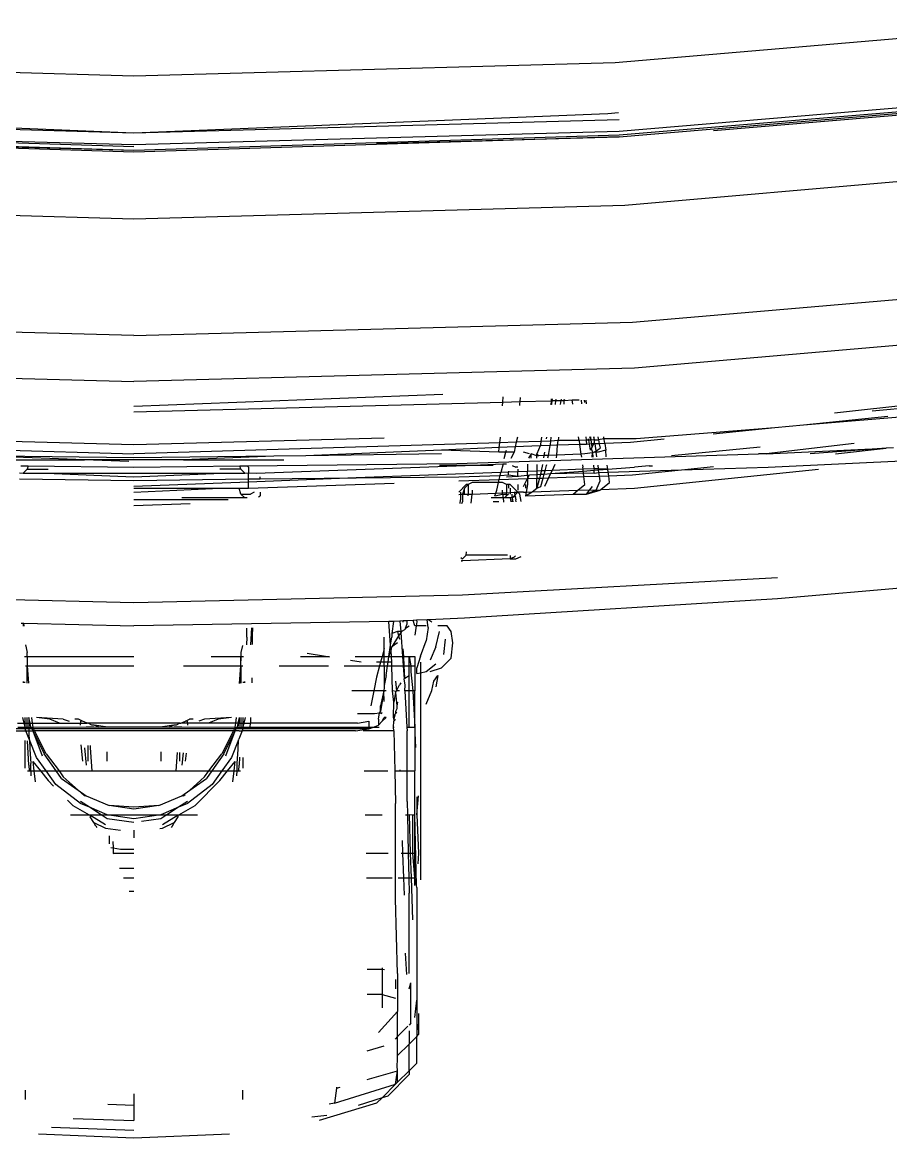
# Model space of a CAD drawing. Header units: millimetres. Extents: x -41292 to 298682, y -22072 to 33155.
# Drawn here: x 27136 to 27181.5, y -9827.9 to -9769.5 of the extents above; entities that cross this region are included whole.
import ezdxf

# ---------------------------------------------------------------- set-up
doc = ezdxf.new("R2010")
doc.units = ezdxf.units.MM

# ---------------------------------------------------------------- blocks, each defined once
blk = doc.blocks.new('rmfnasesx')
for p, q in [((54630.322, 5740.831), (54655.022, 5742.931)), ((54579.922, 5740.831), (54605.122, 5740.131)), ((54605.122, 5740.131), (54630.322, 5740.831)), ((54630.522, 5737.231), (54655.522, 5739.331)), ((54630.522, 5737.031), (54655.522, 5739.131)), ((54630.522, 5736.931), (54655.522, 5739.031)), ((54655.522, 5738.931), (54635.459, 5737.245)), ((54605.122, 5737.131), (54579.722, 5737.831)), ((54605.122, 5737.131), (54580.322, 5738.131)), ((54629.922, 5738.131), (54605.122, 5737.131)), ((54630.522, 5737.831), (54605.122, 5737.131)), ((54630.494, 5738.193), (54629.922, 5738.131)), ((54579.722, 5737.231), (54605.122, 5736.431)), ((54579.722, 5737.231), (54605.122, 5736.531)), ((54605.122, 5736.531), (54630.522, 5737.231)), ((54579.722, 5737.031), (54605.122, 5736.231)), ((54605.122, 5736.131), (54579.722, 5736.931)), ((54605.122, 5736.231), (54630.522, 5737.031)), ((54630.522, 5736.931), (54605.122, 5736.131)), ((54617.822, 5736.581), (54630.522, 5736.931)), ((54592.422, 5736.581), (54605.122, 5736.231)), ((54656.022, 5735.531), (54630.822, 5733.331)), ((54605.122, 5732.631), (54579.422, 5733.331)), ((54630.822, 5733.331), (54605.122, 5732.631)), ((54631.222, 5727.231), (54656.822, 5729.431)), ((54605.122, 5726.531), (54579.022, 5727.231)), ((54605.122, 5726.531), (54631.222, 5727.231)), ((54657.022, 5727.031), (54631.322, 5724.831)), ((54585.722, 5724.631), (54605.122, 5724.131)), ((54631.322, 5724.831), (54605.122, 5724.131)), ((54605.122, 5722.831), (54621.284, 5723.455)), ((54624.434, 5723.049), (54624.45, 5723.322)), ((54625.337, 5723.073), (54625.36, 5723.284)), ((54626.967, 5723.217), (54626.957, 5723.116)), ((54627.022, 5723.131), (54627.034, 5723.214)), ((54627.209, 5723.123), (54627.219, 5723.207)), ((54657.222, 5723.231), (54640.182, 5721.844)), ((54652.37, 5723.617), (54641.801, 5722.474)), ((54643.778, 5722.597), (54657.022, 5723.731)), ((54605.122, 5722.531), (54624.434, 5723.049)), ((54624.423, 5722.844), (54624.434, 5723.049)), ((54624.434, 5723.049), (54625.337, 5723.073)), ((54625.318, 5722.868), (54625.322, 5722.931)), ((54625.322, 5722.931), (54625.337, 5723.073)), ((54625.337, 5723.073), (54626.957, 5723.116)), ((54626.957, 5723.116), (54626.939, 5722.911)), ((54626.957, 5723.116), (54627.022, 5723.131)), ((54626.99, 5722.913), (54627.022, 5723.131)), ((54627.022, 5723.131), (54627.209, 5723.123)), ((54627.183, 5722.918), (54627.209, 5723.123)), ((54627.209, 5723.123), (54627.492, 5723.131)), ((54627.461, 5722.925), (54627.492, 5723.131)), ((54627.492, 5723.131), (54627.502, 5723.195)), ((54627.492, 5723.131), (54627.635, 5723.135)), ((54627.635, 5723.135), (54627.622, 5722.931)), ((54627.638, 5723.189), (54627.635, 5723.135)), ((54627.682, 5723.187), (54627.635, 5723.135)), ((54627.635, 5723.135), (54627.67, 5723.135)), ((54627.67, 5723.135), (54628.066, 5723.171)), ((54628.104, 5722.942), (54628.066, 5723.171)), ((54628.066, 5723.171), (54628.431, 5723.156)), ((54628.532, 5723.152), (54628.557, 5722.954)), ((54628.722, 5723.031), (54628.708, 5723.144)), ((54628.785, 5723.141), (54628.801, 5722.961)), ((54644.594, 5722.288), (54640.182, 5721.844)), ((54638.681, 5721.692), (54631.422, 5721.131)), ((54638.681, 5721.692), (54635.449, 5721.367)), ((54640.182, 5721.844), (54638.681, 5721.692)), ((54585.969, 5720.913), (54605.122, 5720.331)), ((54592.03, 5721.181), (54605.122, 5720.831)), ((54605.122, 5720.831), (54618.214, 5721.181)), ((54624.276, 5720.913), (54605.122, 5720.331)), ((54624.248, 5720.666), (54624.276, 5720.913)), ((54624.276, 5720.913), (54624.308, 5721.204)), ((54625.135, 5720.94), (54624.276, 5720.913)), ((54625.135, 5720.94), (54625.082, 5720.698)), ((54625.195, 5721.207), (54625.135, 5720.94)), ((54626.446, 5720.979), (54625.135, 5720.94)), ((54626.422, 5720.831), (54626.446, 5720.979)), ((54626.446, 5720.979), (54626.482, 5721.212)), ((54626.943, 5720.994), (54626.446, 5720.979)), ((54626.722, 5721.131), (54626.735, 5721.213)), ((54626.922, 5720.831), (54626.943, 5720.994)), ((54626.943, 5720.994), (54626.97, 5721.214)), ((54627.322, 5721.031), (54626.943, 5720.994)), ((54627.3, 5720.784), (54627.322, 5721.031)), ((54627.353, 5721.215), (54627.322, 5721.031)), ((54628.422, 5721.031), (54627.322, 5721.031)), ((54628.422, 5721.031), (54628.391, 5721.219)), ((54628.795, 5721.051), (54628.422, 5721.031)), ((54628.422, 5721.031), (54628.451, 5720.828)), ((54628.774, 5721.221), (54628.795, 5721.051)), ((54628.935, 5721.055), (54628.795, 5721.051)), ((54628.795, 5721.051), (54628.822, 5720.831)), ((54628.935, 5721.055), (54628.922, 5721.131)), ((54629.04, 5721.058), (54628.935, 5721.055)), ((54628.969, 5720.848), (54628.935, 5721.055)), ((54629.04, 5721.058), (54628.986, 5721.221)), ((54629.019, 5721.222), (54629.04, 5721.058)), ((54629.207, 5721.063), (54629.04, 5721.058)), ((54629.04, 5721.058), (54629.067, 5720.852)), ((54629.222, 5720.931), (54629.185, 5720.856)), ((54629.188, 5721.222), (54629.207, 5721.063)), ((54629.207, 5721.063), (54629.223, 5721.222)), ((54629.207, 5721.063), (54629.434, 5721.07)), ((54629.207, 5721.063), (54629.222, 5720.931)), ((54629.271, 5720.86), (54629.222, 5720.931)), ((54629.475, 5720.867), (54629.271, 5720.86)), ((54629.404, 5721.223), (54629.434, 5721.07)), ((54629.722, 5721.131), (54629.434, 5721.07)), ((54629.434, 5721.07), (54629.475, 5720.867)), ((54629.772, 5720.879), (54629.475, 5720.867)), ((54629.475, 5720.867), (54629.522, 5720.631)), ((54629.722, 5721.131), (54629.722, 5721.224)), ((54631.422, 5721.131), (54629.722, 5721.131)), ((54629.743, 5721.08), (54629.722, 5721.131)), ((54629.772, 5720.879), (54629.743, 5721.08)), ((54631.122, 5720.931), (54629.772, 5720.879)), ((54629.772, 5720.879), (54629.822, 5720.531)), ((54632.879, 5721.108), (54631.122, 5720.931)), ((54642.828, 5720.87), (54638.222, 5720.338)), ((54621.222, 5720.531), (54614.122, 5720.231)), ((54621.222, 5720.331), (54614.122, 5720.231)), ((54624.248, 5720.666), (54621.222, 5720.531)), ((54624.222, 5720.431), (54621.222, 5720.531)), ((54622.022, 5719.838), (54637.819, 5720.33)), ((54624.222, 5720.431), (54624.248, 5720.666)), ((54624.597, 5720.431), (54624.222, 5720.431)), ((54625.082, 5720.698), (54624.248, 5720.666)), ((54624.511, 5720.084), (54624.597, 5720.431)), ((54624.597, 5720.431), (54624.622, 5720.531)), ((54625.022, 5720.431), (54624.597, 5720.431)), ((54625.022, 5720.431), (54624.852, 5720.09)), ((54625.082, 5720.698), (54625.022, 5720.431)), ((54626.389, 5720.749), (54625.082, 5720.698)), ((54625.822, 5720.331), (54625.522, 5720.431)), ((54625.922, 5720.331), (54625.773, 5720.107)), ((54626.222, 5720.231), (54625.922, 5720.331)), ((54625.922, 5720.11), (54625.922, 5720.331)), ((54626.389, 5720.749), (54626.222, 5720.331)), ((54626.222, 5720.231), (54626.222, 5720.331)), ((54626.222, 5720.331), (54626.322, 5720.231)), ((54626.422, 5720.831), (54626.389, 5720.749)), ((54626.911, 5720.769), (54626.389, 5720.749)), ((54626.622, 5720.431), (54626.588, 5720.242)), ((54626.817, 5720.251), (54626.911, 5720.769)), ((54626.911, 5720.769), (54626.922, 5720.831)), ((54627.3, 5720.784), (54626.911, 5720.769)), ((54627.253, 5720.27), (54627.3, 5720.784)), ((54628.523, 5720.322), (54627.253, 5720.27)), ((54628.451, 5720.828), (54627.3, 5720.784)), ((54628.822, 5720.831), (54628.451, 5720.828)), ((54628.451, 5720.828), (54628.523, 5720.322)), ((54628.722, 5720.331), (54628.523, 5720.322)), ((54628.523, 5720.322), (54628.547, 5720.159)), ((54629.126, 5720.388), (54628.722, 5720.331)), ((54628.969, 5720.848), (54628.822, 5720.831)), ((54629.067, 5720.852), (54628.969, 5720.848)), ((54629.022, 5720.531), (54628.969, 5720.848)), ((54629.062, 5720.611), (54629.022, 5720.531)), ((54629.091, 5720.669), (54629.062, 5720.611)), ((54629.062, 5720.611), (54629.122, 5720.431)), ((54629.185, 5720.856), (54629.067, 5720.852)), ((54629.067, 5720.852), (54629.091, 5720.669)), ((54629.185, 5720.856), (54629.091, 5720.669)), ((54629.117, 5720.169), (54629.126, 5720.388)), ((54629.122, 5720.431), (54629.126, 5720.388)), ((54629.222, 5720.431), (54629.126, 5720.388)), ((54629.126, 5720.388), (54629.146, 5720.17)), ((54629.271, 5720.86), (54629.185, 5720.856)), ((54629.222, 5720.431), (54629.318, 5720.495)), ((54629.328, 5720.417), (54629.222, 5720.431)), ((54629.318, 5720.495), (54629.271, 5720.86)), ((54629.318, 5720.495), (54629.522, 5720.631)), ((54629.328, 5720.417), (54629.318, 5720.495)), ((54629.422, 5720.431), (54629.328, 5720.417)), ((54629.36, 5720.174), (54629.328, 5720.417)), ((54629.822, 5720.531), (54629.422, 5720.431)), ((54629.846, 5720.183), (54629.822, 5720.531)), ((54633.268, 5720.246), (54637.906, 5720.712)), ((54638.222, 5720.338), (54637.819, 5720.33)), ((54638.222, 5720.338), (54644.508, 5720.637)), ((54638.322, 5719.638), (54653.122, 5720.338)), ((54644.508, 5720.637), (54640.517, 5720.338)), ((54641.842, 5720.338), (54644.508, 5720.637)), ((54644.886, 5720.655), (54644.508, 5720.637)), ((54597.272, 5720.031), (54602.522, 5720.031)), ((54605.122, 5720.131), (54597.81, 5720.212)), ((54602.522, 5720.031), (54597.81, 5720.212)), ((54599.199, 5719.708), (54599.58, 5719.703)), ((54599.58, 5719.703), (54599.522, 5719.531)), ((54599.58, 5719.703), (54605.122, 5719.638)), ((54604.856, 5719.941), (54602.522, 5720.031)), ((54607.722, 5720.031), (54602.522, 5720.031)), ((54612.435, 5720.212), (54605.122, 5720.131)), ((54605.122, 5719.638), (54610.665, 5719.703)), ((54612.435, 5720.212), (54607.722, 5720.031)), ((54607.722, 5720.031), (54612.972, 5720.031)), ((54610.665, 5719.703), (54611.045, 5719.708)), ((54610.722, 5719.531), (54610.665, 5719.703)), ((54611.045, 5719.708), (54622.022, 5719.838)), ((54611.122, 5719.631), (54611.045, 5719.708)), ((54611.522, 5719.331), (54622.455, 5719.731)), ((54614.122, 5720.231), (54612.435, 5720.212)), ((54622.455, 5719.731), (54621.122, 5719.731)), ((54622.455, 5719.731), (54624.442, 5719.808)), ((54623.922, 5719.731), (54622.455, 5719.731)), ((54624.442, 5719.808), (54624.331, 5719.364)), ((54624.442, 5719.808), (54624.627, 5719.806)), ((54624.922, 5719.731), (54625.122, 5719.631)), ((54625.722, 5719.792), (54625.722, 5719.417)), ((54626.222, 5720.116), (54626.222, 5720.231)), ((54626.322, 5720.231), (54626.222, 5720.231)), ((54626.222, 5719.786), (54626.222, 5719.436)), ((54626.588, 5720.242), (54626.322, 5720.231)), ((54626.504, 5719.783), (54626.443, 5719.445)), ((54626.588, 5720.242), (54626.566, 5720.122)), ((54626.817, 5720.251), (54626.588, 5720.242)), ((54626.646, 5719.452), (54626.722, 5719.731)), ((54626.722, 5719.731), (54626.731, 5719.78)), ((54626.794, 5720.126), (54626.817, 5720.251)), ((54627.253, 5720.27), (54626.817, 5720.251)), ((54627.15, 5719.775), (54627.008, 5719.466)), ((54627.241, 5720.134), (54627.253, 5720.27)), ((54628.604, 5719.757), (54628.622, 5719.631)), ((54629.184, 5719.75), (54629.202, 5719.55)), ((54629.44, 5719.559), (54629.416, 5719.747)), ((54629.931, 5719.534), (54629.904, 5719.741)), ((54632.097, 5719.714), (54631.322, 5719.631)), ((54632.097, 5719.714), (54632.276, 5719.712)), ((54599.122, 5719.338), (54599.322, 5719.331)), ((54599.522, 5719.531), (54599.322, 5719.331)), ((54599.322, 5719.331), (54600.522, 5719.331)), ((54599.522, 5719.531), (54600.622, 5719.531)), ((54600.522, 5719.331), (54605.122, 5719.131)), ((54600.522, 5719.331), (54609.722, 5719.331)), ((54605.122, 5719.131), (54609.722, 5719.331)), ((54610.722, 5719.531), (54609.622, 5719.531)), ((54609.722, 5719.331), (54610.922, 5719.331)), ((54610.722, 5719.531), (54610.922, 5719.331)), ((54610.922, 5719.331), (54611.122, 5719.338)), ((54611.122, 5719.631), (54611.122, 5719.338)), ((54611.122, 5719.338), (54611.522, 5719.331)), ((54611.122, 5719.031), (54611.122, 5719.338)), ((54611.722, 5719.031), (54611.722, 5719.131)), ((54624.331, 5719.364), (54616.753, 5719.075)), ((54616.753, 5719.075), (54622.122, 5719.138)), ((54622.122, 5719.138), (54624.291, 5719.205)), ((54624.237, 5718.99), (54624.291, 5719.205)), ((54624.291, 5719.205), (54624.331, 5719.364)), ((54624.291, 5719.205), (54624.722, 5719.231)), ((54624.722, 5719.379), (54624.331, 5719.364)), ((54624.622, 5719.131), (54625.222, 5719.176)), ((54624.722, 5719.431), (54624.722, 5719.379)), ((54625.222, 5719.398), (54624.722, 5719.379)), ((54624.722, 5719.231), (54624.722, 5719.379)), ((54624.722, 5719.231), (54625.222, 5719.176)), ((54625.222, 5719.631), (54625.122, 5719.631)), ((54625.222, 5719.531), (54625.222, 5719.398)), ((54625.722, 5719.417), (54625.222, 5719.398)), ((54625.222, 5719.176), (54625.222, 5719.398)), ((54625.222, 5719.176), (54625.722, 5719.214)), ((54625.222, 5719.176), (54625.222, 5719.131)), ((54626.222, 5719.436), (54625.722, 5719.417)), ((54625.722, 5719.214), (54625.722, 5719.417)), ((54625.722, 5719.214), (54625.822, 5719.231)), ((54625.722, 5719.214), (54625.722, 5719.131)), ((54625.722, 5719.131), (54625.728, 5719.041)), ((54625.728, 5719.041), (54625.822, 5719.231)), ((54625.822, 5719.231), (54626.222, 5719.252)), ((54626.443, 5719.445), (54626.222, 5719.436)), ((54626.222, 5719.436), (54626.222, 5719.252)), ((54626.222, 5719.252), (54626.406, 5719.266)), ((54626.222, 5719.252), (54626.222, 5719.058)), ((54626.406, 5719.266), (54626.355, 5719.063)), ((54626.422, 5719.331), (54626.406, 5719.266)), ((54626.406, 5719.266), (54626.6, 5719.281)), ((54626.443, 5719.445), (54626.422, 5719.331)), ((54626.646, 5719.452), (54626.443, 5719.445)), ((54626.542, 5719.069), (54626.6, 5719.281)), ((54626.6, 5719.281), (54626.646, 5719.452)), ((54626.6, 5719.281), (54626.934, 5719.306)), ((54627.008, 5719.466), (54626.646, 5719.452)), ((54626.934, 5719.306), (54626.829, 5719.079)), ((54626.829, 5719.079), (54628.676, 5719.143)), ((54627.008, 5719.466), (54626.934, 5719.306)), ((54626.934, 5719.306), (54628.644, 5719.436)), ((54626.934, 5719.306), (54628.655, 5719.339)), ((54628.634, 5719.528), (54627.008, 5719.466)), ((54628.634, 5719.528), (54628.622, 5719.631)), ((54629.202, 5719.55), (54628.634, 5719.528)), ((54628.644, 5719.436), (54628.634, 5719.528)), ((54628.644, 5719.436), (54629.209, 5719.479)), ((54628.655, 5719.339), (54628.644, 5719.436)), ((54628.676, 5719.143), (54628.655, 5719.339)), ((54628.655, 5719.339), (54629.222, 5719.331)), ((54628.676, 5719.143), (54629.491, 5719.171)), ((54628.722, 5718.731), (54628.676, 5719.143)), ((54629.44, 5719.559), (54629.202, 5719.55)), ((54629.202, 5719.55), (54629.209, 5719.479)), ((54629.209, 5719.479), (54629.448, 5719.497)), ((54629.222, 5719.331), (54629.209, 5719.479)), ((54629.222, 5719.331), (54629.466, 5719.364)), ((54629.448, 5719.497), (54629.44, 5719.559)), ((54629.931, 5719.534), (54629.44, 5719.559)), ((54629.448, 5719.497), (54629.931, 5719.534)), ((54629.466, 5719.364), (54629.448, 5719.497)), ((54629.466, 5719.364), (54629.951, 5719.379)), ((54629.491, 5719.171), (54629.466, 5719.364)), ((54629.491, 5719.171), (54629.976, 5719.188)), ((54629.522, 5718.931), (54629.491, 5719.171)), ((54629.931, 5719.534), (54631.088, 5719.622)), ((54629.951, 5719.379), (54629.931, 5719.534)), ((54629.951, 5719.379), (54633.784, 5719.498)), ((54629.976, 5719.188), (54629.951, 5719.379)), ((54629.976, 5719.188), (54631.222, 5719.231)), ((54630.022, 5718.831), (54629.976, 5719.188)), ((54631.088, 5719.622), (54631.322, 5719.631)), ((54631.222, 5719.231), (54633.784, 5719.498)), ((54631.322, 5718.531), (54640.96, 5719.532)), ((54633.784, 5719.498), (54635.464, 5719.673)), ((54633.784, 5719.498), (54638.322, 5719.638)), ((54599.122, 5719.031), (54605.122, 5718.938)), ((54605.122, 5718.938), (54611.122, 5719.031)), ((54611.122, 5718.86), (54605.122, 5718.631)), ((54605.122, 5718.331), (54609.622, 5718.531)), ((54605.122, 5718.531), (54609.622, 5718.531)), ((54609.622, 5718.531), (54610.622, 5718.531)), ((54610.722, 5718.231), (54610.622, 5718.531)), ((54610.622, 5718.531), (54611.122, 5718.531)), ((54616.753, 5719.075), (54611.122, 5718.86)), ((54611.122, 5718.86), (54611.122, 5719.031)), ((54611.122, 5719.031), (54611.722, 5719.031)), ((54611.122, 5718.531), (54611.122, 5718.86)), ((54611.122, 5718.531), (54618.751, 5718.801)), ((54611.722, 5719.031), (54616.753, 5719.075)), ((54622.122, 5718.917), (54624.237, 5718.99)), ((54622.522, 5718.731), (54622.122, 5718.331)), ((54622.422, 5718.531), (54622.322, 5718.231)), ((54622.422, 5718.531), (54622.622, 5718.731)), ((54622.422, 5718.231), (54622.422, 5718.531)), ((54622.622, 5718.731), (54622.522, 5718.731)), ((54622.822, 5718.831), (54622.622, 5718.731)), ((54622.622, 5718.731), (54622.622, 5718.232)), ((54624.202, 5718.831), (54622.822, 5718.831)), ((54624.122, 5718.431), (54624.202, 5718.831)), ((54624.202, 5718.831), (54624.222, 5718.931)), ((54624.422, 5718.831), (54624.202, 5718.831)), ((54624.222, 5718.931), (54624.237, 5718.99)), ((54624.237, 5718.99), (54625.728, 5719.041)), ((54624.622, 5718.731), (54624.422, 5718.831)), ((54624.722, 5718.731), (54624.622, 5718.731)), ((54624.622, 5718.731), (54624.622, 5718.301)), ((54624.722, 5718.731), (54624.722, 5718.531)), ((54624.822, 5718.731), (54624.722, 5718.731)), ((54625.222, 5718.331), (54624.822, 5718.731)), ((54624.822, 5718.531), (54624.822, 5718.307)), ((54625.222, 5718.731), (54625.222, 5718.431)), ((54625.522, 5718.631), (54625.728, 5719.041)), ((54625.622, 5718.731), (54625.622, 5718.531)), ((54625.722, 5718.731), (54625.657, 5718.336)), ((54625.728, 5719.041), (54625.722, 5718.731)), ((54625.728, 5719.041), (54626.222, 5719.058)), ((54625.968, 5718.347), (54626.222, 5718.531)), ((54626.355, 5719.063), (54626.222, 5718.531)), ((54626.222, 5719.058), (54626.355, 5719.063)), ((54626.222, 5718.531), (54626.222, 5719.058)), ((54626.222, 5718.531), (54626.422, 5718.631)), ((54626.355, 5719.063), (54626.542, 5719.069)), ((54626.422, 5718.631), (54626.542, 5719.069)), ((54626.542, 5719.069), (54626.829, 5719.079)), ((54626.829, 5719.079), (54626.622, 5718.631)), ((54628.36, 5718.429), (54628.722, 5718.731)), ((54628.987, 5718.451), (54629.122, 5718.631)), ((54629.322, 5718.431), (54629.522, 5718.931)), ((54629.572, 5718.471), (54630.022, 5718.831)), ((54629.572, 5718.471), (54631.322, 5718.531)), ((54610.922, 5718.031), (54607.622, 5718.031)), ((54610.722, 5718.231), (54610.922, 5718.031)), ((54610.722, 5718.231), (54611.222, 5718.231)), ((54611.051, 5718.031), (54610.922, 5718.031)), ((54611.422, 5718.331), (54611.222, 5718.231)), ((54611.64, 5718.09), (54611.722, 5718.131)), ((54611.722, 5718.331), (54611.722, 5718.131)), ((54622.122, 5718.215), (54622.222, 5718.218)), ((54622.222, 5718.331), (54622.222, 5718.218)), ((54622.222, 5718.218), (54622.322, 5718.231)), ((54622.222, 5718.218), (54622.222, 5717.931)), ((54622.322, 5718.231), (54622.422, 5718.231)), ((54622.322, 5718.231), (54622.322, 5717.831)), ((54622.422, 5718.231), (54622.622, 5718.232)), ((54622.622, 5718.131), (54622.622, 5718.232)), ((54622.622, 5718.232), (54622.822, 5718.231)), ((54622.778, 5717.758), (54622.822, 5718.231)), ((54622.822, 5718.431), (54622.822, 5718.231)), ((54622.822, 5718.231), (54624.073, 5718.282)), ((54624.447, 5718.031), (54623.822, 5718.031)), ((54624.022, 5718.131), (54624.073, 5718.282)), ((54624.022, 5718.131), (54624.422, 5718.231)), ((54624.073, 5718.282), (54624.122, 5718.431)), ((54624.073, 5718.282), (54624.422, 5718.294)), ((54624.422, 5718.294), (54624.422, 5718.431)), ((54624.422, 5718.294), (54624.622, 5718.301)), ((54624.422, 5718.231), (54624.422, 5718.294)), ((54624.422, 5718.231), (54624.622, 5718.216)), ((54624.422, 5718.231), (54624.447, 5718.031)), ((54624.522, 5718.031), (54624.447, 5718.031)), ((54624.447, 5718.031), (54624.475, 5717.81)), ((54624.622, 5718.131), (54624.522, 5718.031)), ((54624.822, 5718.031), (54624.522, 5718.031)), ((54624.622, 5718.301), (54624.822, 5718.307)), ((54624.622, 5718.216), (54624.622, 5718.301)), ((54624.722, 5718.231), (54624.622, 5718.131)), ((54624.622, 5718.216), (54624.722, 5718.231)), ((54624.622, 5718.131), (54624.622, 5718.216)), ((54624.822, 5718.307), (54625.022, 5718.331)), ((54624.822, 5718.307), (54624.822, 5718.231)), ((54624.822, 5718.031), (54624.846, 5717.821)), ((54624.922, 5718.031), (54624.822, 5718.031)), ((54624.922, 5718.031), (54624.922, 5718.231)), ((54624.922, 5718.031), (54625.062, 5718.171)), ((54625.078, 5718.109), (54624.922, 5718.031)), ((54624.922, 5718.031), (54624.922, 5717.831)), ((54624.922, 5718.031), (54624.955, 5717.825)), ((54625.022, 5718.331), (54625.062, 5718.171)), ((54625.022, 5718.331), (54625.222, 5718.331)), ((54625.062, 5718.171), (54625.222, 5718.331)), ((54625.062, 5718.171), (54625.078, 5718.109)), ((54625.122, 5718.131), (54625.078, 5718.109)), ((54625.078, 5718.109), (54625.122, 5717.931)), ((54625.522, 5718.331), (54625.222, 5718.331)), ((54625.322, 5718.231), (54625.222, 5718.331)), ((54625.401, 5717.838), (54625.322, 5718.231)), ((54625.522, 5718.331), (54625.657, 5718.336)), ((54625.622, 5718.131), (54625.968, 5718.347)), ((54625.657, 5718.336), (54625.622, 5718.131)), ((54625.622, 5718.131), (54628.122, 5718.231)), ((54625.657, 5718.336), (54625.968, 5718.347)), ((54625.968, 5718.347), (54628.36, 5718.429)), ((54628.122, 5718.231), (54628.36, 5718.429)), ((54628.122, 5718.231), (54628.822, 5718.231)), ((54628.36, 5718.429), (54628.987, 5718.451)), ((54628.822, 5718.231), (54628.987, 5718.451)), ((54628.822, 5718.231), (54629.522, 5718.431)), ((54629.322, 5718.431), (54628.822, 5718.231)), ((54628.987, 5718.451), (54629.322, 5718.431)), ((54629.322, 5718.431), (54629.522, 5718.431)), ((54629.522, 5718.431), (54629.572, 5718.471)), ((54610.051, 5717.931), (54605.122, 5717.931)), ((54605.122, 5717.631), (54608.061, 5717.732)), ((54622.201, 5717.74), (54622.222, 5717.931)), ((54622.285, 5717.743), (54622.322, 5717.831)), ((54624.222, 5717.831), (54623.922, 5717.831)), ((54625.13, 5717.83), (54625.122, 5717.931)), ((54622.322, 5714.831), (54622.522, 5715.031)), ((54622.522, 5715.031), (54622.539, 5715.211)), ((54624.678, 5715.031), (54622.522, 5715.031)), ((54622.236, 5714.917), (54622.322, 5714.831)), ((54622.243, 5714.771), (54622.322, 5714.731)), ((54622.244, 5714.732), (54622.322, 5714.731)), ((54624.822, 5714.831), (54622.322, 5714.731)), ((54624.822, 5715.019), (54624.822, 5714.831)), ((54625.022, 5714.931), (54624.822, 5714.831)), ((54624.822, 5714.831), (54625.122, 5714.831)), ((54625.088, 5714.996), (54625.022, 5714.931)), ((54625.122, 5714.831), (54625.4, 5714.97)), ((54653.622, 5714.038), (54638.822, 5712.738)), ((54638.822, 5713.838), (54622.322, 5712.938)), ((54605.122, 5712.538), (54587.922, 5712.938)), ((54622.322, 5712.938), (54605.122, 5712.538)), ((54638.822, 5712.738), (54622.422, 5711.738)), ((54618.471, 5711.555), (54605.122, 5711.338)), ((54618.714, 5711.566), (54618.471, 5711.555)), ((54618.559, 5710.316), (54618.471, 5711.555)), ((54618.714, 5711.566), (54618.622, 5710.938)), ((54619.048, 5711.582), (54618.714, 5711.566)), ((54619.222, 5711.59), (54619.048, 5711.582)), ((54619.048, 5711.582), (54619.089, 5711.031)), ((54619.422, 5711.599), (54619.222, 5711.59)), ((54619.222, 5711.531), (54619.222, 5711.59)), ((54619.73, 5711.613), (54619.422, 5711.599)), ((54619.422, 5711.438), (54619.422, 5711.599)), ((54619.912, 5711.622), (54619.73, 5711.613)), ((54619.822, 5711.338), (54619.73, 5711.613)), ((54619.922, 5711.538), (54619.894, 5711.338)), ((54620.471, 5711.648), (54619.912, 5711.622)), ((54619.912, 5711.622), (54619.922, 5711.538)), ((54620.552, 5711.651), (54620.471, 5711.648)), ((54620.522, 5711.238), (54620.471, 5711.648)), ((54622.422, 5711.738), (54620.552, 5711.651)), ((54620.552, 5711.651), (54620.722, 5711.538)), ((54599.222, 5711.474), (54599.322, 5711.472)), ((54599.322, 5711.472), (54599.322, 5711.319)), ((54599.322, 5711.472), (54599.362, 5711.471)), ((54599.374, 5711.31), (54599.362, 5711.471)), ((54599.362, 5711.471), (54605.122, 5711.338)), ((54611.022, 5710.731), (54611.022, 5711.211)), ((54611.267, 5711.222), (54611.227, 5710.345)), ((54611.322, 5710.831), (54611.347, 5711.226)), ((54618.922, 5711.038), (54618.622, 5710.938)), ((54618.622, 5710.938), (54618.622, 5710.738)), ((54619.089, 5711.031), (54618.922, 5711.038)), ((54618.922, 5711.038), (54618.979, 5710.809)), ((54619.092, 5710.989), (54618.979, 5710.809)), ((54619.122, 5711.038), (54619.089, 5711.031)), ((54619.089, 5711.031), (54619.092, 5710.989)), ((54619.122, 5711.038), (54619.092, 5710.989)), ((54619.092, 5710.989), (54619.185, 5709.731)), ((54619.322, 5711.138), (54619.122, 5711.038)), ((54619.322, 5711.138), (54619.345, 5711.205)), ((54619.345, 5711.205), (54619.422, 5711.438)), ((54619.345, 5711.205), (54619.522, 5711.338)), ((54619.894, 5711.338), (54619.822, 5711.338)), ((54619.894, 5711.338), (54619.822, 5710.838)), ((54620.422, 5711.338), (54619.894, 5711.338)), ((54620.522, 5711.238), (54620.422, 5710.538)), ((54620.922, 5710.238), (54621.122, 5711.038)), ((54621.522, 5711.338), (54621.022, 5711.338)), ((54621.722, 5711.038), (54621.522, 5711.338)), ((54621.822, 5710.438), (54621.722, 5711.038)), ((54611.022, 5710.731), (54611.004, 5710.34)), ((54611.322, 5710.347), (54611.322, 5710.831)), ((54618.222, 5710.138), (54618.222, 5710.731)), ((54618.559, 5710.316), (54618.622, 5710.738)), ((54618.979, 5710.809), (54618.622, 5710.238)), ((54618.922, 5710.438), (54618.622, 5710.238)), ((54618.979, 5710.809), (54619.022, 5710.638)), ((54620.122, 5709.738), (54620.422, 5710.538)), ((54621.422, 5710.638), (54621.322, 5709.838)), ((54621.722, 5709.638), (54621.822, 5710.438)), ((54599.436, 5710.336), (54599.522, 5709.931)), ((54599.522, 5709.731), (54599.522, 5709.931)), ((54610.806, 5710.298), (54610.722, 5709.931)), ((54610.722, 5709.931), (54610.722, 5709.731)), ((54615.147, 5709.731), (54614.185, 5709.885)), ((54618.222, 5710.138), (54618.114, 5709.731)), ((54618.222, 5709.731), (54618.222, 5710.138)), ((54618.471, 5709.731), (54618.559, 5710.316)), ((54618.471, 5709.731), (54618.58, 5710.025)), ((54618.58, 5710.025), (54618.559, 5710.316)), ((54618.58, 5710.025), (54618.622, 5710.238)), ((54618.601, 5709.731), (54618.58, 5710.025)), ((54619.243, 5709.731), (54619.222, 5710.131)), ((54620.922, 5710.238), (54620.622, 5709.538)), ((54599.383, 5709.731), (54599.522, 5709.731)), ((54599.433, 5709.231), (54599.522, 5709.231)), ((54599.522, 5709.731), (54599.522, 5709.231)), ((54599.522, 5709.731), (54605.122, 5709.731)), ((54599.522, 5709.231), (54599.591, 5708.338)), ((54599.522, 5708.338), (54599.522, 5709.231)), ((54599.522, 5709.231), (54605.122, 5709.231)), ((54607.712, 5709.231), (54610.692, 5709.231)), ((54609.162, 5709.731), (54610.722, 5709.731)), ((54610.652, 5708.315), (54610.722, 5709.231)), ((54610.692, 5709.231), (54610.652, 5708.315)), ((54610.722, 5709.731), (54610.692, 5709.231)), ((54610.692, 5709.231), (54610.722, 5709.231)), ((54610.722, 5709.231), (54610.722, 5709.731)), ((54610.722, 5709.731), (54610.862, 5709.731)), ((54610.722, 5709.231), (54610.722, 5708.338)), ((54610.722, 5709.231), (54610.812, 5709.231)), ((54612.721, 5709.231), (54615.302, 5709.231)), ((54613.84, 5709.731), (54615.147, 5709.731)), ((54615.348, 5709.699), (54615.147, 5709.731)), ((54615.147, 5709.731), (54615.352, 5709.731)), ((54616.134, 5709.231), (54617.98, 5709.231)), ((54617.022, 5709.431), (54616.466, 5709.52)), ((54616.709, 5709.731), (54618.114, 5709.731)), ((54618.034, 5709.431), (54617.822, 5709.431)), ((54617.98, 5709.231), (54617.822, 5708.638)), ((54618.034, 5709.431), (54617.98, 5709.231)), ((54617.98, 5709.231), (54618.222, 5709.231)), ((54618.114, 5709.731), (54618.034, 5709.431)), ((54618.222, 5709.431), (54618.034, 5709.431)), ((54618.114, 5709.731), (54618.222, 5709.731)), ((54618.222, 5709.431), (54618.222, 5709.731)), ((54618.222, 5709.731), (54618.471, 5709.731)), ((54618.222, 5709.231), (54618.222, 5709.431)), ((54618.426, 5709.431), (54618.222, 5709.431)), ((54618.222, 5709.231), (54618.396, 5709.231)), ((54618.222, 5709.231), (54618.222, 5708.205)), ((54618.322, 5708.738), (54618.396, 5709.231)), ((54618.396, 5709.231), (54618.426, 5709.431)), ((54618.396, 5709.231), (54618.583, 5709.231)), ((54618.426, 5709.431), (54618.471, 5709.731)), ((54618.622, 5709.431), (54618.426, 5709.431)), ((54618.471, 5709.731), (54618.601, 5709.731)), ((54618.622, 5709.431), (54618.601, 5709.731)), ((54618.601, 5709.731), (54619.185, 5709.731)), ((54618.628, 5709.231), (54618.622, 5709.431)), ((54618.628, 5709.231), (54619.222, 5709.231)), ((54618.664, 5707.931), (54618.628, 5709.231)), ((54619.185, 5709.731), (54619.222, 5709.231)), ((54619.185, 5709.731), (54619.243, 5709.731)), ((54619.222, 5709.231), (54619.27, 5709.231)), ((54619.222, 5709.231), (54619.262, 5708.564)), ((54619.27, 5709.231), (54619.243, 5709.731)), ((54619.243, 5709.731), (54619.522, 5709.731)), ((54619.27, 5709.231), (54619.522, 5709.231)), ((54619.303, 5708.592), (54619.27, 5709.231)), ((54619.522, 5709.231), (54619.522, 5709.731)), ((54619.522, 5709.731), (54619.622, 5709.231)), ((54619.522, 5709.731), (54619.822, 5709.731)), ((54619.522, 5708.738), (54619.522, 5709.231)), ((54619.522, 5709.231), (54619.622, 5709.231)), ((54619.622, 5709.231), (54619.622, 5708.931)), ((54619.622, 5709.231), (54619.822, 5709.231)), ((54619.822, 5709.731), (54619.822, 5709.231)), ((54619.822, 5709.231), (54619.822, 5707.931)), ((54620.122, 5709.738), (54619.922, 5709.138)), ((54620.122, 5709.431), (54620.122, 5708.878)), ((54620.422, 5708.938), (54620.922, 5709.338)), ((54621.222, 5709.138), (54621.722, 5709.638)), ((54611.306, 5708.351), (54611.317, 5708.603)), ((54617.822, 5708.638), (54617.681, 5707.931)), ((54618.322, 5708.738), (54618.222, 5708.205)), ((54619.303, 5708.592), (54619.522, 5708.738)), ((54619.522, 5707.931), (54619.522, 5708.738)), ((54619.622, 5708.931), (54619.722, 5707.931)), ((54619.922, 5708.838), (54619.922, 5709.138)), ((54619.922, 5708.838), (54620.122, 5708.878)), ((54620.122, 5708.878), (54620.422, 5708.938)), ((54620.122, 5708.878), (54620.122, 5698.031)), ((54620.622, 5708.938), (54621.222, 5709.138)), ((54620.822, 5708.438), (54621.022, 5708.738)), ((54621.022, 5708.738), (54620.922, 5708.138)), ((54599.335, 5708.342), (54599.332, 5708.423)), ((54599.389, 5708.397), (54599.391, 5708.341)), ((54610.853, 5708.341), (54610.856, 5708.397)), ((54610.913, 5708.423), (54610.909, 5708.342)), ((54618.222, 5708.105), (54618.195, 5707.931)), ((54618.222, 5708.205), (54618.222, 5708.105)), ((54618.822, 5708.431), (54618.869, 5707.931)), ((54618.869, 5707.931), (54619.022, 5708.238)), ((54619.092, 5708.342), (54619.022, 5708.238)), ((54619.262, 5708.564), (54619.303, 5708.592)), ((54619.322, 5708.231), (54619.262, 5708.564)), ((54619.299, 5707.931), (54619.322, 5708.231)), ((54620.722, 5707.938), (54620.822, 5708.438)), ((54617.681, 5707.931), (54616.535, 5707.931)), ((54617.681, 5707.931), (54617.522, 5707.138)), ((54618.195, 5707.931), (54617.681, 5707.931)), ((54618.195, 5707.931), (54618.022, 5706.838)), ((54618.195, 5707.931), (54618.022, 5707.138)), ((54618.222, 5707.374), (54618.195, 5707.931)), ((54618.331, 5707.931), (54618.195, 5707.931)), ((54618.848, 5707.889), (54618.664, 5707.931)), ((54618.722, 5707.338), (54618.664, 5707.931)), ((54618.822, 5707.838), (54618.722, 5707.338)), ((54618.822, 5707.838), (54618.848, 5707.889)), ((54618.822, 5707.838), (54618.884, 5707.144)), ((54618.848, 5707.889), (54618.869, 5707.931)), ((54619.031, 5707.931), (54618.869, 5707.931)), ((54619.522, 5707.931), (54619.299, 5707.931)), ((54619.299, 5707.931), (54619.411, 5706.031)), ((54619.522, 5706.031), (54619.522, 5707.931)), ((54619.722, 5707.931), (54619.522, 5707.931)), ((54619.722, 5707.931), (54619.822, 5706.031)), ((54619.822, 5707.931), (54619.722, 5707.931)), ((54619.822, 5706.031), (54619.822, 5707.931)), ((54620.422, 5707.238), (54620.722, 5707.938)), ((54618.022, 5706.838), (54618.022, 5707.138)), ((54618.702, 5706.558), (54618.722, 5707.338)), ((54618.891, 5706.98), (54618.822, 5706.838)), ((54618.922, 5707.338), (54618.884, 5707.144)), ((54618.884, 5707.144), (54618.891, 5706.98)), ((54599.365, 5706.238), (54599.308, 5706.538)), ((54599.422, 5706.431), (54599.417, 5706.538)), ((54599.422, 5706.238), (54599.422, 5706.431)), ((54599.522, 5706.238), (54599.522, 5706.538)), ((54599.622, 5706.538), (54599.622, 5706.238)), ((54599.681, 5706.238), (54599.622, 5706.538)), ((54599.75, 5706.538), (54599.793, 5706.238)), ((54601.422, 5706.438), (54600.022, 5706.538)), ((54600.722, 5706.438), (54600.022, 5706.538)), ((54601.222, 5706.238), (54600.722, 5706.438)), ((54601.422, 5706.438), (54601.722, 5706.338)), ((54602.222, 5706.438), (54602.022, 5706.438)), ((54602.422, 5706.338), (54602.222, 5706.438)), ((54602.322, 5706.338), (54602.322, 5706.238)), ((54602.422, 5706.338), (54602.322, 5706.338)), ((54602.672, 5706.238), (54602.422, 5706.338)), ((54607.572, 5706.238), (54607.822, 5706.338)), ((54607.822, 5706.338), (54608.022, 5706.438)), ((54607.922, 5706.338), (54607.822, 5706.338)), ((54607.922, 5706.238), (54607.922, 5706.338)), ((54608.222, 5706.438), (54608.022, 5706.438)), ((54608.822, 5706.438), (54608.522, 5706.338)), ((54610.222, 5706.538), (54608.822, 5706.438)), ((54609.522, 5706.438), (54609.022, 5706.238)), ((54610.222, 5706.538), (54609.522, 5706.438)), ((54610.452, 5706.238), (54610.495, 5706.538)), ((54610.622, 5706.538), (54610.563, 5706.238)), ((54610.622, 5706.538), (54610.622, 5706.238)), ((54610.722, 5706.538), (54610.722, 5706.238)), ((54610.827, 5706.538), (54610.822, 5706.431)), ((54610.822, 5706.431), (54610.822, 5706.238)), ((54610.936, 5706.538), (54610.88, 5706.238)), ((54611.227, 5706.538), (54611.214, 5706.238)), ((54616.822, 5706.738), (54617.722, 5706.738)), ((54616.822, 5706.238), (54617.422, 5706.338)), ((54617.422, 5706.338), (54617.422, 5706.031)), ((54617.722, 5706.738), (54617.97, 5706.769)), ((54617.922, 5706.438), (54617.97, 5706.769)), ((54617.922, 5706.438), (54617.922, 5706.138)), ((54618.122, 5706.338), (54617.922, 5706.138)), ((54617.97, 5706.769), (54618.022, 5706.838)), ((54617.97, 5706.769), (54618.108, 5706.786)), ((54617.97, 5706.769), (54618.099, 5706.738)), ((54618.122, 5706.338), (54618.222, 5706.538)), ((54618.122, 5706.338), (54618.322, 5706.538)), ((54618.322, 5706.538), (54618.222, 5706.538)), ((54618.702, 5706.558), (54618.782, 5706.678)), ((54618.722, 5706.438), (54618.702, 5706.558)), ((54618.717, 5706.031), (54618.722, 5706.338)), ((54618.782, 5706.678), (54618.722, 5706.438)), ((54618.722, 5706.438), (54618.722, 5706.338)), ((54618.722, 5706.338), (54618.81, 5706.425)), ((54618.782, 5706.678), (54618.822, 5706.738)), ((54618.822, 5706.838), (54618.822, 5706.738)), ((54618.87, 5706.832), (54618.822, 5706.738)), ((54593.522, 5705.838), (54599.459, 5705.838)), ((54599.422, 5705.931), (54595.422, 5705.938)), ((54599.031, 5706.238), (54599.365, 5706.238)), ((54599.04, 5706.031), (54599.422, 5706.031)), ((54599.422, 5706.031), (54599.365, 5706.238)), ((54599.365, 5706.238), (54599.422, 5706.238)), ((54599.422, 5706.031), (54599.422, 5706.238)), ((54599.422, 5706.238), (54599.522, 5706.238)), ((54599.422, 5705.931), (54599.422, 5706.031)), ((54599.422, 5706.031), (54599.522, 5706.031)), ((54599.622, 5705.938), (54599.422, 5705.931)), ((54599.459, 5705.838), (54599.422, 5705.931)), ((54599.459, 5705.838), (54599.622, 5705.838)), ((54599.638, 5705.391), (54599.459, 5705.838)), ((54599.522, 5706.031), (54599.522, 5706.238)), ((54599.522, 5706.238), (54599.622, 5706.238)), ((54599.522, 5706.031), (54599.622, 5706.031)), ((54599.622, 5706.238), (54599.622, 5706.031)), ((54599.622, 5706.238), (54599.681, 5706.238)), ((54599.622, 5706.031), (54599.622, 5705.938)), ((54599.622, 5706.031), (54599.722, 5706.031)), ((54599.769, 5705.938), (54599.622, 5705.938)), ((54599.622, 5705.938), (54599.622, 5705.838)), ((54599.622, 5705.838), (54599.822, 5705.831)), ((54599.622, 5705.838), (54599.622, 5705.631)), ((54599.722, 5706.031), (54599.681, 5706.238)), ((54599.681, 5706.238), (54599.793, 5706.238)), ((54599.722, 5706.031), (54599.769, 5705.938)), ((54599.722, 5706.031), (54599.822, 5706.031)), ((54599.869, 5705.938), (54599.769, 5705.938)), ((54599.769, 5705.938), (54599.822, 5705.831)), ((54599.793, 5706.238), (54599.822, 5706.031)), ((54599.793, 5706.238), (54601.222, 5706.238)), ((54599.822, 5706.031), (54602.622, 5706.038)), ((54599.869, 5705.938), (54599.822, 5706.031)), ((54599.822, 5705.831), (54599.919, 5705.838)), ((54599.822, 5705.831), (54600.322, 5704.531)), ((54599.822, 5705.831), (54600.422, 5704.631)), ((54599.919, 5705.838), (54599.869, 5705.938)), ((54610.376, 5705.938), (54599.869, 5705.938)), ((54600.522, 5704.631), (54599.919, 5705.838)), ((54610.326, 5705.838), (54599.919, 5705.838)), ((54601.222, 5706.238), (54602.322, 5706.238)), ((54602.322, 5706.138), (54602.322, 5706.238)), ((54602.322, 5706.238), (54602.672, 5706.238)), ((54602.622, 5706.038), (54603.022, 5706.038)), ((54602.722, 5706.238), (54602.672, 5706.238)), ((54602.922, 5706.138), (54602.722, 5706.238)), ((54607.522, 5706.238), (54602.722, 5706.238)), ((54603.03, 5706.122), (54602.922, 5706.138)), ((54603.022, 5706.038), (54603.275, 5706.031)), ((54603.275, 5706.031), (54603.03, 5706.122)), ((54603.622, 5706.038), (54603.03, 5706.122)), ((54603.275, 5706.031), (54603.622, 5706.038)), ((54603.622, 5706.038), (54606.622, 5706.038)), ((54607.215, 5706.122), (54606.622, 5706.038)), ((54606.622, 5706.038), (54606.97, 5706.031)), ((54607.215, 5706.122), (54606.97, 5706.031)), ((54606.97, 5706.031), (54607.222, 5706.038)), ((54607.322, 5706.138), (54607.215, 5706.122)), ((54607.222, 5706.038), (54607.622, 5706.038)), ((54607.522, 5706.238), (54607.322, 5706.138)), ((54607.522, 5706.238), (54607.572, 5706.238)), ((54607.922, 5706.238), (54607.572, 5706.238)), ((54607.622, 5706.038), (54610.422, 5706.031)), ((54607.922, 5706.238), (54607.922, 5706.138)), ((54609.022, 5706.238), (54607.922, 5706.238)), ((54610.452, 5706.238), (54609.022, 5706.238)), ((54610.326, 5705.838), (54609.722, 5704.631)), ((54609.822, 5704.631), (54610.422, 5705.831)), ((54609.922, 5704.531), (54610.422, 5705.831)), ((54610.376, 5705.938), (54610.326, 5705.838)), ((54610.422, 5705.831), (54610.326, 5705.838)), ((54610.422, 5706.031), (54610.376, 5705.938)), ((54610.476, 5705.938), (54610.376, 5705.938)), ((54610.422, 5706.031), (54610.452, 5706.238)), ((54610.422, 5706.031), (54610.522, 5706.031)), ((54610.422, 5705.831), (54610.476, 5705.938)), ((54610.622, 5705.838), (54610.422, 5705.831)), ((54610.563, 5706.238), (54610.452, 5706.238)), ((54610.476, 5705.938), (54610.522, 5706.031)), ((54610.622, 5705.938), (54610.476, 5705.938)), ((54610.563, 5706.238), (54610.522, 5706.031)), ((54610.522, 5706.031), (54610.622, 5705.997)), ((54610.622, 5706.238), (54610.563, 5706.238)), ((54610.785, 5705.838), (54610.606, 5705.391)), ((54610.622, 5706.238), (54610.722, 5706.238)), ((54610.622, 5705.997), (54610.622, 5706.238)), ((54610.622, 5705.997), (54610.722, 5706.031)), ((54610.822, 5705.931), (54610.622, 5705.938)), ((54610.622, 5705.838), (54610.785, 5705.838)), ((54610.722, 5706.238), (54610.722, 5706.031)), ((54610.722, 5706.238), (54610.822, 5706.238)), ((54610.722, 5706.031), (54610.822, 5706.031)), ((54610.822, 5705.931), (54610.785, 5705.838)), ((54616.722, 5705.838), (54610.785, 5705.838)), ((54610.822, 5706.238), (54610.822, 5706.031)), ((54610.88, 5706.238), (54610.822, 5706.031)), ((54610.822, 5706.238), (54610.88, 5706.238)), ((54610.822, 5706.031), (54610.822, 5705.931)), ((54610.822, 5706.031), (54611.205, 5706.031)), ((54614.822, 5705.938), (54610.822, 5705.931)), ((54610.88, 5706.238), (54611.214, 5706.238)), ((54611.205, 5706.031), (54611.214, 5706.238)), ((54611.205, 5706.031), (54617.422, 5706.031)), ((54616.822, 5706.238), (54611.214, 5706.238)), ((54617.422, 5705.938), (54614.822, 5705.938)), ((54616.722, 5705.838), (54617.422, 5705.938)), ((54618.722, 5705.831), (54617.122, 5705.831)), ((54617.422, 5705.938), (54617.655, 5706.031)), ((54617.422, 5706.031), (54617.422, 5705.938)), ((54617.422, 5706.031), (54617.655, 5706.031)), ((54617.655, 5706.031), (54617.922, 5706.138)), ((54617.655, 5706.031), (54617.961, 5706.031)), ((54618.717, 5706.031), (54618.752, 5706.031)), ((54618.722, 5705.831), (54618.717, 5706.031)), ((54618.722, 5705.831), (54618.778, 5703.731)), ((54619.411, 5706.031), (54619.422, 5705.831)), ((54619.411, 5706.031), (54619.522, 5706.031)), ((54619.422, 5703.731), (54619.422, 5705.831)), ((54619.522, 5706.031), (54619.822, 5706.031)), ((54619.822, 5706.031), (54619.822, 5705.731)), ((54619.822, 5705.731), (54619.868, 5704.969)), ((54619.822, 5705.731), (54619.822, 5703.731)), ((54599.422, 5704.031), (54599.422, 5705.327)), ((54599.622, 5704.031), (54599.553, 5705.316)), ((54599.622, 5705.631), (54599.638, 5705.391)), ((54599.652, 5705.358), (54599.638, 5705.391)), ((54600.022, 5704.431), (54599.652, 5705.358)), ((54599.652, 5705.358), (54599.672, 5704.881)), ((54602.336, 5705.099), (54602.422, 5704.238)), ((54610.593, 5705.358), (54610.222, 5704.431)), ((54610.572, 5704.881), (54610.593, 5705.358)), ((54610.593, 5705.358), (54610.606, 5705.391)), ((54599.672, 5704.881), (54599.722, 5704.131)), ((54601.045, 5703.731), (54600.422, 5704.631)), ((54600.522, 5704.631), (54601.197, 5703.731)), ((54602.522, 5704.938), (54602.622, 5704.038)), ((54602.722, 5704.238), (54602.722, 5705.069)), ((54602.822, 5705.061), (54602.822, 5704.938)), ((54602.822, 5704.938), (54602.922, 5703.738)), ((54603.722, 5704.238), (54603.722, 5704.738)), ((54606.522, 5704.738), (54606.522, 5704.238)), ((54607.322, 5703.738), (54607.403, 5704.702)), ((54607.522, 5704.238), (54607.522, 5704.693)), ((54607.694, 5704.68), (54607.622, 5704.038)), ((54607.822, 5704.238), (54607.865, 5704.666)), ((54609.047, 5703.731), (54609.722, 5704.631)), ((54609.822, 5704.631), (54609.199, 5703.731)), ((54610.522, 5704.131), (54610.572, 5704.881)), ((54599.429, 5703.886), (54599.422, 5704.031)), ((54599.622, 5704.031), (54599.635, 5703.731)), ((54599.722, 5703.731), (54599.722, 5704.131)), ((54599.822, 5704.231), (54600.222, 5703.731)), ((54599.822, 5704.231), (54599.885, 5703.731)), ((54600.522, 5703.731), (54600.022, 5704.431)), ((54610.222, 5704.431), (54609.722, 5703.731)), ((54610.022, 5703.731), (54610.422, 5704.231)), ((54610.36, 5703.731), (54610.422, 5704.231)), ((54610.522, 5703.731), (54610.522, 5704.131)), ((54610.609, 5703.731), (54610.622, 5704.031)), ((54610.653, 5704.448), (54610.622, 5704.031)), ((54610.822, 5704.031), (54610.816, 5703.886)), ((54610.822, 5704.435), (54610.822, 5704.031)), ((54599.542, 5703.731), (54599.635, 5703.731)), ((54599.635, 5703.731), (54599.722, 5703.731)), ((54599.722, 5703.731), (54599.722, 5703.485)), ((54599.722, 5703.731), (54599.885, 5703.731)), ((54599.885, 5703.731), (54599.955, 5703.168)), ((54599.885, 5703.731), (54600.222, 5703.731)), ((54600.222, 5703.731), (54600.622, 5703.231)), ((54600.222, 5703.731), (54600.522, 5703.731)), ((54601.022, 5703.031), (54600.522, 5703.731)), ((54600.522, 5703.731), (54601.045, 5703.731)), ((54601.322, 5703.331), (54601.045, 5703.731)), ((54601.045, 5703.731), (54601.197, 5703.731)), ((54601.197, 5703.731), (54602.922, 5703.738)), ((54601.197, 5703.731), (54601.422, 5703.431)), ((54601.422, 5703.431), (54602.203, 5702.721)), ((54602.922, 5703.738), (54607.322, 5703.738)), ((54607.322, 5703.738), (54609.047, 5703.731)), ((54608.042, 5702.721), (54608.822, 5703.431)), ((54608.822, 5703.431), (54609.047, 5703.731)), ((54609.199, 5703.731), (54608.922, 5703.331)), ((54609.047, 5703.731), (54609.199, 5703.731)), ((54609.199, 5703.731), (54609.722, 5703.731)), ((54609.722, 5703.731), (54609.222, 5703.031)), ((54609.622, 5703.231), (54610.022, 5703.731)), ((54609.722, 5703.731), (54610.022, 5703.731)), ((54610.022, 5703.731), (54610.36, 5703.731)), ((54610.289, 5703.168), (54610.36, 5703.731)), ((54610.36, 5703.731), (54610.522, 5703.731)), ((54610.511, 5703.47), (54610.522, 5703.731)), ((54610.522, 5703.731), (54610.609, 5703.731)), ((54610.609, 5703.731), (54610.702, 5703.731)), ((54617.178, 5703.731), (54618.42, 5703.731)), ((54618.778, 5703.731), (54618.822, 5702.031)), ((54618.778, 5703.731), (54619.036, 5703.731)), ((54619.033, 5703.792), (54619.036, 5703.731)), ((54619.036, 5703.731), (54619.422, 5703.731)), ((54619.422, 5702.131), (54619.422, 5703.731)), ((54619.422, 5703.731), (54619.822, 5703.731)), ((54619.822, 5701.431), (54619.822, 5703.731)), ((54600.622, 5703.231), (54600.913, 5702.94)), ((54602.322, 5702.031), (54601.022, 5703.031)), ((54601.322, 5703.331), (54602.203, 5702.721)), ((54609.222, 5703.031), (54607.922, 5702.031)), ((54608.042, 5702.721), (54608.922, 5703.331)), ((54608.322, 5701.931), (54609.622, 5703.231)), ((54601.644, 5702.209), (54601.922, 5701.931)), ((54602.203, 5702.721), (54602.622, 5702.431)), ((54602.203, 5702.721), (54602.522, 5702.431)), ((54602.622, 5702.431), (54602.522, 5702.431)), ((54602.622, 5702.431), (54603.822, 5701.931)), ((54606.422, 5701.931), (54607.622, 5702.431)), ((54607.622, 5702.431), (54608.042, 5702.721)), ((54607.722, 5702.431), (54607.622, 5702.431)), ((54607.722, 5702.431), (54607.793, 5702.495)), ((54619.922, 5701.431), (54620.022, 5702.431)), ((54619.922, 5702.381), (54619.922, 5701.431)), ((54601.922, 5701.931), (54602.772, 5701.431)), ((54602.789, 5701.831), (54602.322, 5702.131)), ((54602.789, 5701.831), (54602.322, 5702.031)), ((54603.722, 5701.431), (54602.789, 5701.831)), ((54603.411, 5701.431), (54602.789, 5701.831)), ((54605.122, 5701.831), (54603.822, 5701.931)), ((54605.122, 5701.731), (54603.822, 5701.931)), ((54606.422, 5701.931), (54605.122, 5701.831)), ((54606.422, 5701.931), (54605.122, 5701.731)), ((54607.456, 5701.831), (54606.522, 5701.431)), ((54607.456, 5701.831), (54606.833, 5701.431)), ((54607.922, 5702.131), (54607.456, 5701.831)), ((54607.922, 5702.031), (54607.456, 5701.831)), ((54607.472, 5701.431), (54608.322, 5701.931)), ((54618.822, 5697.031), (54618.822, 5702.031)), ((54619.422, 5702.131), (54619.437, 5701.431)), ((54601.797, 5701.431), (54602.772, 5701.431)), ((54602.772, 5701.431), (54602.815, 5701.431)), ((54602.815, 5701.431), (54603.622, 5700.931)), ((54602.815, 5701.431), (54603.411, 5701.431)), ((54602.815, 5701.431), (54602.822, 5701.338)), ((54603.022, 5701.038), (54602.822, 5701.338)), ((54603.022, 5701.038), (54603.622, 5700.738)), ((54603.122, 5700.838), (54603.022, 5701.038)), ((54603.722, 5701.231), (54603.411, 5701.431)), ((54603.411, 5701.431), (54603.722, 5701.431)), ((54605.122, 5701.231), (54603.722, 5701.431)), ((54603.722, 5701.431), (54606.522, 5701.431)), ((54605.122, 5701.031), (54603.722, 5701.231)), ((54606.522, 5701.431), (54605.122, 5701.231)), ((54606.522, 5701.231), (54605.508, 5701.086)), ((54606.833, 5701.431), (54606.522, 5701.231)), ((54606.522, 5701.431), (54606.833, 5701.431)), ((54606.622, 5700.931), (54607.43, 5701.431)), ((54606.622, 5700.738), (54607.222, 5701.038)), ((54606.833, 5701.431), (54607.43, 5701.431)), ((54607.222, 5701.038), (54607.122, 5700.838)), ((54607.422, 5701.338), (54607.222, 5701.038)), ((54607.43, 5701.431), (54607.422, 5701.338)), ((54607.43, 5701.431), (54607.472, 5701.431)), ((54607.472, 5701.431), (54608.447, 5701.431)), ((54617.234, 5701.431), (54618.118, 5701.431)), ((54619.34, 5701.431), (54619.437, 5701.431)), ((54619.437, 5701.431), (54619.538, 5701.453)), ((54619.437, 5701.431), (54619.479, 5699.431)), ((54619.606, 5699.431), (54619.538, 5701.453)), ((54619.538, 5701.453), (54619.722, 5701.431)), ((54619.722, 5699.431), (54619.722, 5701.431)), ((54619.722, 5701.431), (54619.822, 5701.431)), ((54619.822, 5699.431), (54619.822, 5701.431)), ((54619.92, 5697.74), (54619.822, 5701.431)), ((54619.922, 5701.431), (54620.022, 5699.431)), ((54603.122, 5700.838), (54603.179, 5700.781)), ((54603.622, 5700.738), (54604.422, 5700.638)), ((54605.122, 5700.638), (54605.122, 5700.238)), ((54606.483, 5700.72), (54606.622, 5700.738)), ((54607.122, 5700.838), (54607.065, 5700.781)), ((54603.822, 5700.338), (54603.822, 5699.918)), ((54604.022, 5700.038), (54604.034, 5699.703)), ((54619.204, 5699.431), (54619.182, 5700.084)), ((54603.904, 5699.724), (54604.034, 5699.703)), ((54604.034, 5699.703), (54604.028, 5699.431)), ((54604.028, 5699.431), (54605.122, 5699.431)), ((54604.028, 5699.431), (54604.045, 5699.39)), ((54604.034, 5699.703), (54604.422, 5699.638)), ((54604.422, 5699.638), (54605.122, 5699.638)), ((54617.273, 5699.431), (54618.438, 5699.431)), ((54619.105, 5699.431), (54619.204, 5699.431)), ((54619.248, 5698.131), (54619.204, 5699.431)), ((54619.204, 5699.431), (54619.479, 5699.431)), ((54619.479, 5699.431), (54619.506, 5698.131)), ((54619.479, 5699.431), (54619.606, 5699.431)), ((54619.649, 5698.131), (54619.606, 5699.431)), ((54619.606, 5699.431), (54619.722, 5699.431)), ((54619.822, 5698.131), (54619.722, 5699.431)), ((54619.722, 5699.431), (54619.822, 5699.431)), ((54619.822, 5698.131), (54619.822, 5699.431)), ((54620.022, 5699.431), (54619.979, 5698.874)), ((54605.122, 5698.631), (54604.364, 5698.631)), ((54604.575, 5698.131), (54605.122, 5698.131)), ((54617.299, 5698.131), (54618.646, 5698.131)), ((54618.952, 5698.131), (54619.248, 5698.131)), ((54619.278, 5697.226), (54619.248, 5698.131)), ((54619.248, 5698.131), (54619.506, 5698.131)), ((54619.506, 5698.131), (54619.522, 5697.331)), ((54619.506, 5698.131), (54619.649, 5698.131)), ((54619.722, 5695.931), (54619.649, 5698.131)), ((54619.649, 5698.131), (54619.822, 5698.131)), ((54619.92, 5697.74), (54619.822, 5698.131)), ((54619.822, 5697.731), (54619.822, 5698.131)), ((54619.922, 5697.631), (54619.92, 5697.74)), ((54619.922, 5697.631), (54619.922, 5691.731)), ((54604.87, 5697.431), (54605.122, 5697.431)), ((54618.922, 5693.131), (54618.822, 5697.031)), ((54619.522, 5693.131), (54619.522, 5697.331)), ((54619.412, 5693.076), (54619.332, 5694.188)), ((54618.122, 5693.431), (54618.122, 5693.331)), ((54618.122, 5693.331), (54617.322, 5693.331)), ((54618.231, 5693.315), (54618.122, 5693.331)), ((54618.122, 5693.331), (54618.122, 5692.031)), ((54618.922, 5693.131), (54618.922, 5691.131)), ((54618.822, 5692.806), (54618.822, 5692.331)), ((54619.522, 5692.331), (54619.622, 5692.631)), ((54619.622, 5690.531), (54619.622, 5692.631)), ((54618.122, 5692.031), (54617.322, 5692.031)), ((54618.122, 5692.031), (54618.822, 5691.831)), ((54618.122, 5692.031), (54618.122, 5691.331)), ((54619.822, 5690.831), (54619.922, 5691.731)), ((54619.922, 5691.731), (54619.935, 5691.156)), ((54618.922, 5691.131), (54617.922, 5690.031)), ((54618.922, 5689.831), (54618.922, 5691.131)), ((54619.935, 5691.156), (54619.922, 5690.731)), ((54619.622, 5690.531), (54619.522, 5690.431)), ((54619.922, 5690.731), (54619.922, 5690.531)), ((54619.922, 5690.531), (54620.022, 5690.131)), ((54619.922, 5690.531), (54619.922, 5689.831)), ((54620.022, 5691.031), (54620.022, 5690.131)), ((54619.468, 5690.376), (54618.922, 5689.831)), ((54619.522, 5690.131), (54619.522, 5689.431)), ((54619.922, 5689.831), (54620.022, 5689.931)), ((54620.022, 5690.131), (54620.022, 5689.931)), ((54617.322, 5689.082), (54618.228, 5689.345)), ((54618.922, 5689.831), (54618.789, 5689.697)), ((54618.922, 5688.831), (54618.922, 5689.831)), ((54618.922, 5688.831), (54619.522, 5689.431)), ((54619.522, 5689.431), (54619.922, 5689.831)), ((54619.522, 5688.031), (54619.522, 5689.431)), ((54619.922, 5688.431), (54619.922, 5689.831)), ((54618.922, 5688.731), (54618.922, 5688.831)), ((54618.903, 5688.164), (54618.922, 5688.731)), ((54618.922, 5688.131), (54618.903, 5688.164)), ((54619.922, 5688.431), (54619.522, 5688.031)), ((54617.322, 5687.581), (54618.922, 5688.031)), ((54619.522, 5687.831), (54618.422, 5686.731)), ((54618.822, 5687.331), (54618.922, 5688.031)), ((54618.922, 5688.031), (54618.922, 5688.131)), ((54618.922, 5687.431), (54618.922, 5688.031)), ((54619.522, 5688.031), (54618.922, 5687.431)), ((54619.522, 5688.031), (54619.522, 5687.831)), ((54599.422, 5687.018), (54599.422, 5686.528)), ((54610.822, 5686.528), (54610.822, 5687.018)), ((54615.622, 5686.331), (54618.822, 5687.331)), ((54615.722, 5687.131), (54615.622, 5686.331)), ((54615.716, 5687.178), (54615.722, 5687.131)), ((54615.722, 5687.131), (54615.914, 5687.185)), ((54618.822, 5687.331), (54618.127, 5686.636)), ((54618.922, 5687.431), (54618.822, 5687.331)), ((54605.122, 5686.831), (54605.122, 5686.231)), ((54616.872, 5686.231), (54618.127, 5686.636)), ((54618.127, 5686.636), (54617.822, 5686.331)), ((54618.127, 5686.636), (54618.422, 5686.731)), ((54603.757, 5686.279), (54605.122, 5686.231)), ((54605.122, 5686.231), (54605.122, 5685.431)), ((54617.822, 5686.331), (54614.822, 5685.431)), ((54615.622, 5686.331), (54615.333, 5686.289)), ((54601.936, 5685.543), (54605.122, 5685.431)), ((54614.425, 5685.616), (54615.227, 5685.719)), ((54600.122, 5684.731), (54605.122, 5684.531)), ((54600.81, 5685.088), (54605.122, 5684.931)), ((54605.122, 5684.531), (54610.122, 5684.731))]:
    blk.add_line(p, q)

msp = doc.modelspace()

# ---------------------------------------------------------------- block references
msp.add_blockref('rmfnasesx', (-27463.272, -15512.431))

doc.saveas('drawing.dxf')
